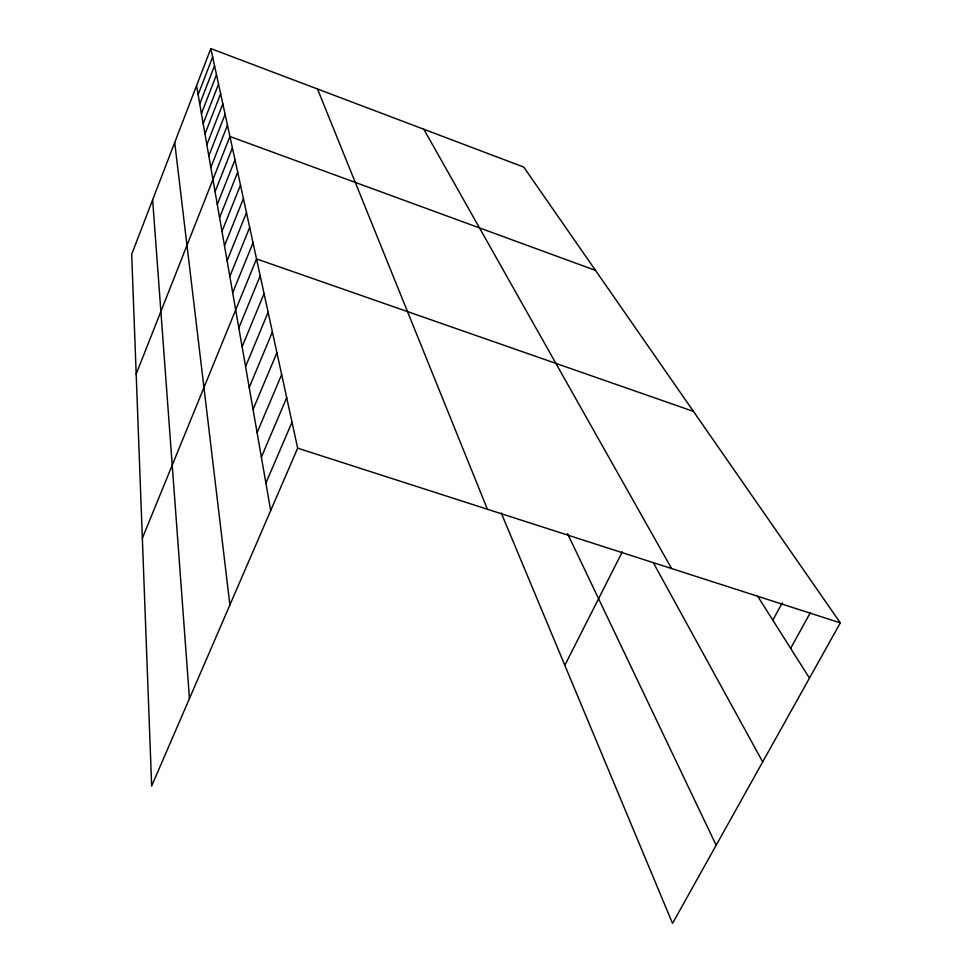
<?xml version="1.0" encoding="UTF-8"?>
<svg xmlns="http://www.w3.org/2000/svg" width="972" height="972" viewBox="0 0 972 972"><rect width="100%" height="100%" fill="white"/><g stroke="black" fill="none" stroke-linecap="round" stroke-linejoin="round"><path stroke-width="1.46" d="M210.827 48.6L131.682 254.3L151.656 786.02L297.663 448.165L210.827 48.6L523.75 167.087L840.318 622.858L672.527 923.4L501.273 513.009M198.13 94.649L212.649 57.008M199.758 103.955L214.545 65.707M201.435 113.59L216.501 74.723M203.184 123.578L218.542 84.078M204.995 133.942L220.644 93.774M206.866 144.694L222.831 103.846M208.81 155.86L225.103 114.307M210.839 167.463L227.472 125.169M136.177 374.074L229.927 136.493L595.508 270.398M215.067 191.727L232.405 147.914M217.278 204.399L234.993 159.809M219.587 217.607L237.69 172.19M221.981 231.372L240.497 185.105M224.483 245.722L243.425 198.592M227.108 260.715L246.487 212.661M229.829 276.376L249.683 227.387M232.697 292.754L253.024 242.781M142.349 538.233L256.535 258.916L693.437 411.387M238.82 327.904L260.217 275.841M242.113 346.785L264.068 293.605M245.576 366.614L268.126 312.291M249.221 387.488L272.403 331.95M253.048 409.467L276.911 352.678M257.094 432.662L281.661 374.56M261.371 457.168L286.691 397.694M265.891 483.096L292.013 422.188M564.829 665.31L622.323 551.792M772.825 620.197L782.205 602.98M790.649 648.385L810.284 612.761M297.663 448.165L840.318 622.858M757.516 595.982L809.457 678.128M423.841 129.252L671.591 568.547M653.269 562.594L762.692 761.914M567.539 533.592L716.157 845.251M317.504 88.987L487.409 509.243M196.563 85.657L270.69 510.579M174.705 142.495L229.902 604.948M152.64 199.819L189.455 698.54"/></g></svg>
